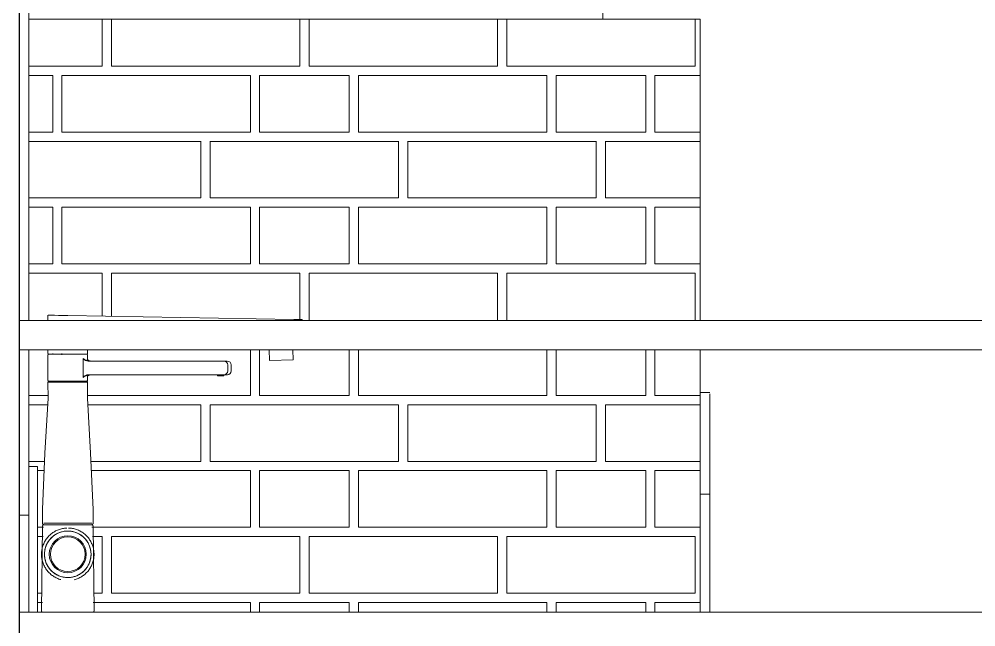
# Model space of a CAD drawing. Header units: millimetres. Extents: x -23833 to 62003, y -3000 to 6760.
# Drawn here: x 42257 to 43240, y 1085 to 1710 of the extents above; entities that cross this region are included whole.
import ezdxf

# ---------------------------------------------------------------- set-up
doc = ezdxf.new("R2010")
doc.units = ezdxf.units.MM
for name, color, linetype, lineweight in [('A-DOOR', 31, 'Continuous', 9), ('A-GENM', 13, 'Continuous', 9), ('A-GLAZ', 151, 'Continuous', 9), ('Corrimão', 250, 'Continuous', 25), ('Corrimãos superiores', 7, 'Continuous', 9), ('P-SANR-FIXT', 6, 'Continuous', 9), ('Q-CASE', 31, 'Continuous', 9), ('S-COLS', 52, 'Continuous', 25)]:
    doc.layers.add(name, color=color, linetype=linetype, lineweight=lineweight)

# ---------------------------------------------------------------- blocks, each defined once
blk = doc.blocks.new('Guarda-corpo - Guarda-corpo-3444766-FACHADA FRONTAL')
at = {"layer": 'Corrimão', "color": 7, "lineweight": 9}
blk.add_line((7244.62, 1100), (11044.62, 1100), dxfattribs=at)
blk = doc.blocks.new('Tipo de corrimão superior - Corrimão superior_Interno_-3444834-FACHADA FRONTAL')
at = {"layer": 'Corrimãos superiores'}
for p, q in [((11044.62, 1400), (7244.62, 1400)), ((11044.62, 1370), (7244.62, 1370))]:
    blk.add_line(p, q, dxfattribs=at)
blk = doc.blocks.new('Porta correr 4 folhas - 420 x 210-3586394-FACHADA FRONTAL')
at = {"layer": 'A-DOOR'}
for p, q in [((7254.62, 1200), (7254.62, 1100)), ((7254.62, 1070), (7254.62, 800)), ((7254.62, 770), (7254.62, 500)), ((7254.62, 470), (7254.62, 200)), ((7254.62, 200), (7244.62, 200))]:
    blk.add_line(p, q, dxfattribs=at)
blk = doc.blocks.new('CRT_JAN_Correr_Vidro e Madeira_4 Folhas - 240x100 cm-3756723-FACHADA FRONTAL')
at = {"layer": 'A-GLAZ'}
for p, q in [((7254.62, 2400), (7244.62, 2400)), ((7254.62, 2400), (7254.62, 1400)), ((7254.62, 1370), (7254.62, 1200)), ((7254.62, 1200), (7244.62, 1200))]:
    blk.add_line(p, q, dxfattribs=at)
blk = doc.blocks.new('CRT_MGN_COZ_Fogão a lenha completo - CRT_MGN_COZ_Fogão a lenha completo-4049417-FACHADA FRONTAL')
at = {"layer": 'A-GENM'}
h = blk.add_hatch(dxfattribs=at)
h.set_pattern_fill('FP_50', color=256, style=0, pattern_type=2)
h.set_pattern_definition([(180, (7594.62, 1119.53), (3e-14, 270.94), [193.675, -9.525]), (180, (7594.62, 1177.73), (3e-14, 270.94), [193.675, -9.525]), (90, (7594.62, 1119.53), (203.2, -1e-14), [58.21, -212.73]), (90, (7400.94, 1119.53), (203.2, -1e-14), [58.21, -212.73]), (180, (7442.22, 1187.26), (3e-14, 270.94), [193.675, -9.525, 92.075, -9.525]), (180, (7442.22, 1245.47), (3e-14, 270.94), [193.675, -9.525, 92.075, -9.525]), (90, (7442.22, 1187.26), (304.8, -2e-14), [58.21, -212.73]), (90, (7248.55, 1187.26), (304.8, -2e-14), [58.21, -212.73]), (90, (7239.02, 1187.26), (304.8, -2e-14), [58.21, -212.73]), (90, (7146.94, 1187.26), (304.8, -2e-14), [58.21, -212.73]), (180, (7493.02, 1255), (3e-14, 270.94), [193.675, -9.525]), (180, (7493.02, 1313.2), (3e-14, 270.94), [193.675, -9.525]), (90, (7493.02, 1255), (203.2, -1e-14), [58.21, -212.73]), (90, (7299.35, 1255), (203.2, -1e-14), [58.21, -212.73]), (180, (7442.22, 1322.73), (3e-14, 270.94), [193.675, -9.525, 92.075, -9.525]), (180, (7442.22, 1380.94), (3e-14, 270.94), [193.675, -9.525, 92.075, -9.525]), (90, (7442.22, 1322.73), (304.8, -2e-14), [58.21, -212.73]), (90, (7248.55, 1322.73), (304.8, -2e-14), [58.21, -212.73]), (90, (7239.02, 1322.73), (304.8, -2e-14), [58.21, -212.73]), (90, (7146.94, 1322.73), (304.8, -2e-14), [58.21, -212.73])])
h.paths.add_polyline_path([(7888.04, 510), (7944.62, 510), (7944.62, 770), (7864.62, 770), (7864.62, 510)])
h.paths.add_polyline_path([(7888.04, 800), (7944.62, 800), (7944.62, 1070), (7863.62, 1069.66), (7861.67, 1069), (7847.62, 1069), (7844.62, 1070), (7845.62, 1067), (7845.32, 1044.67), (7845.82, 1045.74), (7846.78, 1044.81), (7847.21, 1044.67), (7864.62, 1041), (7864.62, 800)])
h.paths.add_polyline_path([(7863.62, 1064), (7863.62, 1067.05), (7864.62, 1068.97), (7864.62, 1064)])
h.paths.add_polyline_path([(7316.67, 1189.13), (7316.67, 1188.57), (7317.85, 1188.89)])
h.paths.add_polyline_path([(7268.99, 1100), (7272.29, 1100.18), (7268.92, 1101.52), (7267.74, 1131.66), (7268.54, 1167.05), (7269.91, 1188.61), (7271.02, 1188.99), (7272.57, 1188.57), (7272.57, 1189.13), (7279.71, 1190.23), (7269.17, 1190.76), (7269.86, 1192.25), (7269.1, 1223.34), (7270.9, 1257.41), (7274.32, 1317.19), (7274.76, 1336.81), (7315.01, 1336.81), (7315.1, 1306.71), (7315.86, 1292.68), (7319.53, 1239.17), (7320.15, 1212.93), (7319.34, 1191.53), (7318.71, 1190.94), (7316.11, 1191.54), (7316.65, 1190.98), (7309.05, 1189.87), (7312.64, 1189.43), (7319.38, 1188.57), (7321.2, 1151.98), (7321.55, 1123.29), (7320.32, 1101.52), (7319.66, 1100.89), (7317.86, 1101.52), (7317.86, 1100.67), (7318.87, 1100), (7944.62, 1100), (7944.62, 1370), (7525.95, 1370), (7526.3, 1359.77), (7501.88, 1359.35), (7501.14, 1370), (7315.01, 1370), (7314.68, 1366.38), (7309.04, 1366.38), (7309.04, 1365.77), (7303.1, 1366.07), (7300.99, 1366.11), (7298.22, 1365.69), (7274.23, 1366.38), (7274.23, 1370), (7254.62, 1370), (7254.62, 1250), (7263.67, 1250), (7263.67, 1100), (7268.92, 1100)])
h.paths.add_polyline_path([(7294.62, 1100.31), (7294.57, 1100.45), (7294.59, 1100.31)])
h.paths.add_polyline_path([(7294.62, 1336.81), (7294.89, 1337.35), (7294.89, 1336.85)])
h.paths.add_polyline_path([(7314.68, 1358.93), (7311.93, 1359.87), (7314.68, 1358.44), (7314.98, 1358.75)])
h.paths.add_polyline_path([(7314.68, 1343.63), (7314.68, 1344.13), (7312.58, 1343.43), (7312.99, 1343.2), (7314.21, 1343.56)])
h.paths.add_polyline_path([(7284.42, 1337.88), (7282.35, 1338.32), (7281.21, 1338.76), (7280.17, 1338.08), (7278.13, 1338.08), (7277.94, 1338.77), (7274.56, 1338.77), (7274.75, 1364.4), (7277.94, 1364.4), (7278.71, 1365.1), (7314.68, 1364.4), (7314.98, 1358.89), (7319.22, 1358.31), (7460.59, 1357.78), (7462.03, 1356.32), (7462.56, 1354.32), (7462.04, 1346.23), (7460.61, 1344.78), (7459.09, 1344.39), (7455.06, 1344.13), (7455.06, 1343.22), (7448.4, 1343.22), (7448.4, 1344.25), (7314.98, 1343.68), (7314.98, 1343.48), (7314.39, 1338.06), (7311.3, 1338.77), (7308.03, 1338.27), (7302.5, 1338.16), (7290.2, 1338.38), (7287.41, 1337.96), (7284.51, 1337.88)])
h.paths.add_polyline_path([(7457.94, 1345.41), (7458.95, 1347.19), (7458.28, 1346.23)])
h.paths.add_polyline_path([(7459.09, 1354.32), (7458.56, 1356.32), (7458.66, 1355.35), (7458.95, 1354.65)])
h.paths.add_polyline_path([(7285.76, 1365.65), (7287.41, 1366.38), (7285.16, 1365.95)])
h.paths.add_polyline_path([(7274.23, 1400), (7274.35, 1400), (7274.75, 1405.5), (7535.56, 1400.94), (7535.56, 1400), (7944.62, 1400), (7944.62, 1710), (7254.62, 1710), (7254.62, 1400), (7257.18, 1400)])
at = {"layer": 'A-GENM', "color": 55}
for p, q in [((7844.62, 1790), (7844.62, 1710)), ((7254.62, 1710), (7944.62, 1710)), ((7944.62, 1710), (7944.62, 1400)), ((7944.62, 1370), (7944.62, 1100)), ((7954.62, 1326.1), (7944.62, 1326.1)), ((7954.62, 1324.73), (7954.62, 1221.59)), ((7944.62, 1221.59), (7954.62, 1221.59)), ((7954.62, 1221.59), (7954.62, 1100))]:
    blk.add_line(p, q, dxfattribs=at)
blk = doc.blocks.new('Blks_Coz Docol_Misturador Monocomando com Filtro - Cromado-3969051-FACHADA FRONTAL')
at = {"layer": 'P-SANR-FIXT', "color": 55}
for p, q in [((7274.23, 1405.51), (7274.23, 1400)), ((7527.11, 1401.09), (7294.62, 1405.15)), ((7535.56, 1400), (7535.56, 1400.94)), ((7274.23, 1370), (7274.23, 1366.38)), ((7315.01, 1366.38), (7315.01, 1370)), ((7501.51, 1370), (7501.9, 1358.92)), ((7526.3, 1359.77), (7525.95, 1370)), ((7274.26, 1364.4), (7274.26, 1338.77)), ((7310.35, 1361.01), (7310.35, 1341.56)), ((7314.98, 1359.08), (7314.98, 1364.4)), ((7455.16, 1358.31), (7315.75, 1358.31)), ((7458.63, 1358.31), (7455.16, 1358.31)), ((7526.3, 1359.77), (7501.9, 1358.92)), ((7459.09, 1348.21), (7459.09, 1354.32)), ((7462.56, 1354.32), (7462.56, 1348.21)), ((7314.98, 1338.77), (7314.98, 1343.48)), ((7315.75, 1344.25), (7455.19, 1344.25)), ((7448.4, 1344.25), (7448.4, 1343.22)), ((7448.4, 1343.22), (7453.33, 1343.22)), ((7453.33, 1343.22), (7453.33, 1344.25)), ((7453.33, 1343.22), (7455.06, 1343.22)), ((7455.06, 1344.25), (7455.06, 1343.22)), ((7455.19, 1344.25), (7458.66, 1344.25)), ((7274.37, 1320.37), (7274.23, 1336.81)), ((7274.23, 1336.81), (7294.62, 1336.81)), ((7294.62, 1336.81), (7315.01, 1336.81)), ((7314.87, 1320.37), (7315.01, 1336.81)), ((7279.33, 1191.54), (7269.89, 1191.54)), ((7294.62, 1191.54), (7279.66, 1191.54)), ((7319.35, 1191.54), (7294.62, 1191.54)), ((7267.6, 1101.52), (7268.59, 1188.57)), ((7320.65, 1188.57), (7321.64, 1101.52))]:
    blk.add_line(p, q, dxfattribs=at)
at = {"layer": 'P-SANR-FIXT', "color": 55, "flags": 128}
for points in [[(7294.62, 1405.15), (7289.74, 1405.24), (7285.15, 1405.32), (7281.1, 1405.39), (7277.84, 1405.44), (7275.56, 1405.48), (7274.38, 1405.5)], [(7535.56, 1400.94), (7535.35, 1400.95), (7534.73, 1400.96), (7533.72, 1400.98), (7532.38, 1401), (7530.78, 1401.03), (7528.99, 1401.06), (7527.11, 1401.09)], [(7275.22, 1365.4), (7275.18, 1365.4), (7275.14, 1365.4), (7275.1, 1365.41), (7275.06, 1365.41), (7275.02, 1365.42), (7274.98, 1365.43), (7274.95, 1365.44), (7274.91, 1365.45), (7274.87, 1365.46), (7274.83, 1365.48), (7274.8, 1365.49), (7274.76, 1365.51), (7274.73, 1365.53), (7274.69, 1365.55), (7274.66, 1365.57), (7274.63, 1365.59), (7274.6, 1365.62), (7274.57, 1365.64), (7274.54, 1365.67), (7274.51, 1365.7), (7274.48, 1365.73), (7274.46, 1365.76), (7274.43, 1365.79), (7274.41, 1365.82), (7274.39, 1365.85), (7274.37, 1365.89), (7274.35, 1365.92), (7274.33, 1365.95), (7274.32, 1365.99), (7274.3, 1366.03), (7274.29, 1366.06), (7274.28, 1366.1), (7274.26, 1366.14), (7274.26, 1366.18), (7274.25, 1366.22), (7274.24, 1366.25), (7274.24, 1366.29), (7274.24, 1366.33), (7274.23, 1366.37), (7274.23, 1366.38)], [(7274.26, 1364.4), (7274.26, 1364.44), (7274.26, 1364.48), (7274.26, 1364.52), (7274.27, 1364.56), (7274.27, 1364.6), (7274.28, 1364.64), (7274.29, 1364.68), (7274.31, 1364.72), (7274.32, 1364.75), (7274.33, 1364.79), (7274.35, 1364.83), (7274.37, 1364.86), (7274.39, 1364.9), (7274.41, 1364.93), (7274.43, 1364.97), (7274.45, 1365), (7274.48, 1365.03), (7274.5, 1365.06), (7274.53, 1365.09), (7274.56, 1365.12), (7274.59, 1365.15), (7274.62, 1365.17), (7274.65, 1365.2), (7274.68, 1365.22), (7274.71, 1365.24), (7274.75, 1365.26), (7274.78, 1365.28), (7274.82, 1365.3), (7274.85, 1365.32), (7274.89, 1365.33), (7274.93, 1365.35), (7274.97, 1365.36), (7275, 1365.37), (7275.04, 1365.38), (7275.08, 1365.39), (7275.12, 1365.39), (7275.16, 1365.4), (7275.2, 1365.4), (7275.24, 1365.4), (7275.25, 1365.4)], [(7275.22, 1365.4), (7275.23, 1365.4), (7275.28, 1365.4), (7275.36, 1365.4), (7275.46, 1365.4), (7275.6, 1365.4), (7275.77, 1365.4), (7275.97, 1365.4), (7276.2, 1365.4), (7276.46, 1365.4), (7276.75, 1365.4), (7277.06, 1365.4), (7277.41, 1365.4), (7277.78, 1365.4), (7278.18, 1365.4), (7278.61, 1365.4), (7279.06, 1365.4), (7279.53, 1365.4), (7280.03, 1365.4), (7280.56, 1365.4), (7281.1, 1365.4), (7281.67, 1365.4), (7282.26, 1365.4), (7282.87, 1365.4), (7283.49, 1365.4), (7284.14, 1365.4), (7284.8, 1365.4), (7285.47, 1365.4), (7286.17, 1365.4), (7286.87, 1365.4), (7287.59, 1365.4), (7288.32, 1365.4), (7289.06, 1365.4), (7289.8, 1365.4), (7290.56, 1365.4), (7291.32, 1365.4), (7292.09, 1365.4), (7292.86, 1365.4), (7293.63, 1365.4), (7294.41, 1365.4), (7295.19, 1365.4), (7295.96, 1365.4), (7296.73, 1365.4), (7297.5, 1365.4), (7298.27, 1365.4), (7299.03, 1365.4), (7299.78, 1365.4), (7300.52, 1365.4), (7301.26, 1365.4), (7301.98, 1365.4), (7302.69, 1365.4), (7303.39, 1365.4), (7304.08, 1365.4), (7304.75, 1365.4), (7305.4, 1365.4), (7306.04, 1365.4), (7306.66, 1365.4), (7307.26, 1365.4), (7307.83, 1365.4), (7308.39, 1365.4), (7308.93, 1365.4), (7309.44, 1365.4), (7309.93, 1365.4), (7310.39, 1365.4), (7310.83, 1365.4), (7311.25, 1365.4), (7311.63, 1365.4), (7311.99, 1365.4), (7312.32, 1365.4), (7312.63, 1365.4), (7312.9, 1365.4), (7313.15, 1365.4), (7313.36, 1365.4), (7313.55, 1365.4), (7313.7, 1365.4), (7313.83, 1365.4), (7313.92, 1365.4), (7313.99, 1365.4), (7314.02, 1365.4), (7314.02, 1365.4)], [(7314.02, 1365.4), (7314.01, 1365.4), (7313.96, 1365.4), (7313.88, 1365.4), (7313.78, 1365.4), (7313.64, 1365.4), (7313.47, 1365.4), (7313.27, 1365.4), (7313.04, 1365.4), (7312.78, 1365.4), (7312.49, 1365.4), (7312.18, 1365.4), (7311.83, 1365.4), (7311.46, 1365.4), (7311.06, 1365.4), (7310.63, 1365.4), (7310.18, 1365.4), (7309.71, 1365.4), (7309.21, 1365.4), (7308.68, 1365.4), (7308.14, 1365.4), (7307.57, 1365.4), (7306.98, 1365.4), (7306.38, 1365.4), (7305.75, 1365.4), (7305.1, 1365.4), (7304.44, 1365.4), (7303.77, 1365.4), (7303.07, 1365.4), (7302.37, 1365.4), (7301.65, 1365.4), (7300.92, 1365.4), (7300.18, 1365.4), (7299.44, 1365.4), (7298.68, 1365.4), (7297.92, 1365.4), (7297.15, 1365.4), (7296.38, 1365.4), (7295.61, 1365.4), (7294.83, 1365.4), (7294.05, 1365.4), (7293.28, 1365.4), (7292.51, 1365.4), (7291.74, 1365.4), (7290.97, 1365.4), (7290.21, 1365.4), (7289.46, 1365.4), (7288.72, 1365.4), (7287.98, 1365.4), (7287.26, 1365.4), (7286.55, 1365.4), (7285.85, 1365.4), (7285.16, 1365.4), (7284.49, 1365.4), (7283.84, 1365.4), (7283.2, 1365.4), (7282.58, 1365.4), (7281.98, 1365.4), (7281.41, 1365.4), (7280.85, 1365.4), (7280.31, 1365.4), (7279.8, 1365.4), (7279.31, 1365.4), (7278.85, 1365.4), (7278.41, 1365.4), (7277.99, 1365.4), (7277.61, 1365.4), (7277.25, 1365.4), (7276.92, 1365.4), (7276.61, 1365.4), (7276.34, 1365.4), (7276.09, 1365.4), (7275.88, 1365.4), (7275.69, 1365.4), (7275.54, 1365.4), (7275.41, 1365.4), (7275.32, 1365.4), (7275.25, 1365.4), (7275.22, 1365.4), (7275.22, 1365.4)], [(7313.69, 1365.4), (7313.54, 1365.4), (7313.36, 1365.4), (7313.15, 1365.4), (7312.91, 1365.4), (7312.65, 1365.4), (7312.35, 1365.4), (7312.02, 1365.4), (7311.67, 1365.4), (7311.29, 1365.4), (7310.88, 1365.4), (7310.44, 1365.4), (7309.99, 1365.4), (7309.5, 1365.4), (7308.99, 1365.4), (7308.46, 1365.4), (7307.91, 1365.4), (7307.34, 1365.4), (7306.74, 1365.4), (7306.13, 1365.4), (7305.5, 1365.4), (7304.85, 1365.4), (7304.18, 1365.4), (7303.5, 1365.4), (7302.8, 1365.4), (7302.1, 1365.4), (7301.38, 1365.4), (7300.64, 1365.4), (7299.9, 1365.4), (7299.15, 1365.4), (7298.4, 1365.4), (7297.63, 1365.4), (7296.87, 1365.4), (7296.1, 1365.4), (7295.32, 1365.4), (7294.55, 1365.4), (7293.77, 1365.4), (7293, 1365.4), (7292.23, 1365.4), (7291.46, 1365.4), (7290.7, 1365.4), (7289.95, 1365.4), (7289.2, 1365.4), (7288.46, 1365.4), (7287.73, 1365.4), (7287.01, 1365.4), (7286.3, 1365.4), (7285.61, 1365.4), (7284.93, 1365.4), (7284.27, 1365.4), (7283.62, 1365.4), (7283, 1365.4), (7282.39, 1365.4), (7281.79, 1365.4), (7281.22, 1365.4), (7280.68, 1365.4), (7280.15, 1365.4), (7279.65, 1365.4), (7279.17, 1365.4), (7278.71, 1365.4), (7278.28, 1365.4), (7277.88, 1365.4), (7277.5, 1365.4), (7277.16, 1365.4), (7276.83, 1365.4), (7276.54, 1365.4), (7276.28, 1365.4), (7276.04, 1365.4), (7275.84, 1365.4), (7275.67, 1365.4), (7275.52, 1365.4), (7275.41, 1365.4), (7275.33, 1365.4), (7275.27, 1365.4), (7275.25, 1365.4)], [(7275.25, 1365.4), (7275.27, 1365.4), (7275.31, 1365.4), (7275.39, 1365.4), (7275.5, 1365.4), (7275.55, 1365.4)], [(7275.55, 1365.4), (7275.7, 1365.4), (7275.88, 1365.4), (7276.09, 1365.4), (7276.33, 1365.4), (7276.59, 1365.4), (7276.89, 1365.4), (7277.22, 1365.4), (7277.57, 1365.4), (7277.95, 1365.4), (7278.36, 1365.4), (7278.8, 1365.4), (7279.25, 1365.4), (7279.74, 1365.4), (7280.25, 1365.4), (7280.78, 1365.4), (7281.33, 1365.4), (7281.9, 1365.4), (7282.5, 1365.4), (7283.11, 1365.4), (7283.74, 1365.4), (7284.39, 1365.4), (7285.06, 1365.4), (7285.74, 1365.4), (7286.44, 1365.4), (7287.14, 1365.4), (7287.86, 1365.4), (7288.6, 1365.4), (7289.34, 1365.4), (7290.09, 1365.4), (7290.84, 1365.4), (7291.61, 1365.4), (7292.37, 1365.4), (7293.14, 1365.4), (7293.92, 1365.4), (7294.69, 1365.4), (7295.47, 1365.4), (7296.24, 1365.4), (7297.01, 1365.4), (7297.78, 1365.4), (7298.54, 1365.4), (7299.29, 1365.4), (7300.04, 1365.4), (7300.78, 1365.4), (7301.51, 1365.4), (7302.23, 1365.4), (7302.94, 1365.4), (7303.63, 1365.4), (7304.31, 1365.4), (7304.97, 1365.4), (7305.62, 1365.4), (7306.24, 1365.4), (7306.85, 1365.4), (7307.45, 1365.4), (7308.02, 1365.4), (7308.56, 1365.4), (7309.09, 1365.4), (7309.59, 1365.4), (7310.07, 1365.4), (7310.53, 1365.4), (7310.96, 1365.4), (7311.36, 1365.4), (7311.74, 1365.4), (7312.08, 1365.4), (7312.41, 1365.4), (7312.7, 1365.4), (7312.96, 1365.4), (7313.2, 1365.4), (7313.4, 1365.4), (7313.57, 1365.4), (7313.72, 1365.4), (7313.83, 1365.4), (7313.91, 1365.4), (7313.97, 1365.4), (7313.99, 1365.4)], [(7313.99, 1365.4), (7313.97, 1365.4), (7313.93, 1365.4), (7313.85, 1365.4), (7313.74, 1365.4), (7313.69, 1365.4)], [(7313.99, 1365.4), (7314.03, 1365.4), (7314.07, 1365.4), (7314.11, 1365.39), (7314.15, 1365.39), (7314.19, 1365.38), (7314.23, 1365.37), (7314.26, 1365.36), (7314.3, 1365.35), (7314.34, 1365.34), (7314.38, 1365.32), (7314.41, 1365.31), (7314.45, 1365.29), (7314.48, 1365.27), (7314.52, 1365.25), (7314.55, 1365.23), (7314.58, 1365.2), (7314.62, 1365.18), (7314.65, 1365.15), (7314.67, 1365.13), (7314.7, 1365.1), (7314.73, 1365.07), (7314.76, 1365.04), (7314.78, 1365.01), (7314.8, 1364.97), (7314.83, 1364.94), (7314.85, 1364.91), (7314.87, 1364.87), (7314.89, 1364.84), (7314.9, 1364.8), (7314.92, 1364.76), (7314.93, 1364.73), (7314.94, 1364.69), (7314.95, 1364.65), (7314.96, 1364.61), (7314.97, 1364.57), (7314.98, 1364.53), (7314.98, 1364.49), (7314.98, 1364.45), (7314.98, 1364.41), (7314.98, 1364.4)], [(7315.01, 1366.38), (7315.01, 1366.34), (7315, 1366.3), (7315, 1366.27), (7314.99, 1366.23), (7314.99, 1366.19), (7314.98, 1366.15), (7314.97, 1366.11), (7314.96, 1366.07), (7314.94, 1366.04), (7314.93, 1366), (7314.91, 1365.96), (7314.9, 1365.93), (7314.88, 1365.89), (7314.86, 1365.86), (7314.83, 1365.83), (7314.81, 1365.8), (7314.79, 1365.76), (7314.76, 1365.73), (7314.74, 1365.71), (7314.71, 1365.68), (7314.68, 1365.65), (7314.65, 1365.63), (7314.62, 1365.6), (7314.59, 1365.58), (7314.55, 1365.56), (7314.52, 1365.54), (7314.49, 1365.52), (7314.45, 1365.5), (7314.42, 1365.48), (7314.38, 1365.47), (7314.34, 1365.45), (7314.31, 1365.44), (7314.27, 1365.43), (7314.23, 1365.42), (7314.19, 1365.41), (7314.15, 1365.41), (7314.11, 1365.4), (7314.07, 1365.4), (7314.03, 1365.4), (7314.02, 1365.4)], [(7275.26, 1337.77), (7275.22, 1337.77), (7275.18, 1337.77), (7275.14, 1337.77), (7275.1, 1337.78), (7275.06, 1337.79), (7275.02, 1337.79), (7274.98, 1337.81), (7274.94, 1337.82), (7274.9, 1337.83), (7274.87, 1337.85), (7274.83, 1337.86), (7274.79, 1337.88), (7274.76, 1337.9), (7274.72, 1337.92), (7274.69, 1337.94), (7274.66, 1337.96), (7274.63, 1337.99), (7274.6, 1338.01), (7274.57, 1338.04), (7274.54, 1338.07), (7274.51, 1338.1), (7274.48, 1338.13), (7274.46, 1338.16), (7274.44, 1338.19), (7274.41, 1338.23), (7274.39, 1338.26), (7274.37, 1338.29), (7274.35, 1338.33), (7274.34, 1338.37), (7274.32, 1338.4), (7274.31, 1338.44), (7274.3, 1338.48), (7274.29, 1338.52), (7274.28, 1338.56), (7274.27, 1338.6), (7274.26, 1338.64), (7274.26, 1338.68), (7274.26, 1338.72), (7274.26, 1338.76), (7274.26, 1338.77)], [(7275.55, 1337.77), (7275.43, 1337.77), (7275.34, 1337.77), (7275.28, 1337.77), (7275.26, 1337.77), (7275.26, 1337.77)], [(7275.26, 1337.77), (7275.27, 1337.77), (7275.32, 1337.77), (7275.39, 1337.77), (7275.5, 1337.77), (7275.64, 1337.77), (7275.81, 1337.77), (7276.01, 1337.77), (7276.24, 1337.77), (7276.5, 1337.77), (7276.78, 1337.77), (7277.1, 1337.77), (7277.44, 1337.77), (7277.81, 1337.77), (7278.21, 1337.77), (7278.64, 1337.77), (7279.09, 1337.77), (7279.56, 1337.77), (7280.06, 1337.77), (7280.58, 1337.77), (7281.13, 1337.77), (7281.69, 1337.77), (7282.28, 1337.77), (7282.89, 1337.77), (7283.51, 1337.77), (7284.16, 1337.77), (7284.82, 1337.77), (7285.49, 1337.77), (7286.18, 1337.77), (7286.89, 1337.77), (7287.6, 1337.77), (7288.33, 1337.77), (7289.07, 1337.77), (7289.81, 1337.77), (7290.57, 1337.77), (7291.33, 1337.77), (7292.09, 1337.77), (7292.86, 1337.77), (7293.64, 1337.77), (7294.41, 1337.77), (7295.19, 1337.77), (7295.96, 1337.77), (7296.73, 1337.77), (7297.5, 1337.77), (7298.26, 1337.77), (7299.02, 1337.77), (7299.77, 1337.77), (7300.51, 1337.77), (7301.25, 1337.77), (7301.97, 1337.77), (7302.68, 1337.77), (7303.38, 1337.77), (7304.06, 1337.77), (7304.73, 1337.77), (7305.38, 1337.77), (7306.02, 1337.77), (7306.63, 1337.77), (7307.23, 1337.77), (7307.81, 1337.77), (7308.37, 1337.77), (7308.9, 1337.77), (7309.41, 1337.77), (7309.9, 1337.77), (7310.36, 1337.77), (7310.8, 1337.77), (7311.21, 1337.77), (7311.6, 1337.77), (7311.96, 1337.77), (7312.29, 1337.77), (7312.59, 1337.77), (7312.87, 1337.77), (7313.11, 1337.77), (7313.33, 1337.77), (7313.51, 1337.77), (7313.67, 1337.77), (7313.69, 1337.77)], [(7313.99, 1337.77), (7313.97, 1337.77), (7313.92, 1337.77), (7313.85, 1337.77), (7313.74, 1337.77), (7313.6, 1337.77), (7313.43, 1337.77), (7313.23, 1337.77), (7313, 1337.77), (7312.74, 1337.77), (7312.46, 1337.77), (7312.14, 1337.77), (7311.8, 1337.77), (7311.43, 1337.77), (7311.03, 1337.77), (7310.6, 1337.77), (7310.15, 1337.77), (7309.68, 1337.77), (7309.18, 1337.77), (7308.66, 1337.77), (7308.11, 1337.77), (7307.55, 1337.77), (7306.96, 1337.77), (7306.35, 1337.77), (7305.73, 1337.77), (7305.08, 1337.77), (7304.42, 1337.77), (7303.75, 1337.77), (7303.06, 1337.77), (7302.35, 1337.77), (7301.64, 1337.77), (7300.91, 1337.77), (7300.17, 1337.77), (7299.43, 1337.77), (7298.67, 1337.77), (7297.91, 1337.77), (7297.15, 1337.77), (7296.38, 1337.77), (7295.6, 1337.77), (7294.83, 1337.77), (7294.05, 1337.77), (7293.28, 1337.77), (7292.51, 1337.77), (7291.74, 1337.77), (7290.98, 1337.77), (7290.22, 1337.77), (7289.47, 1337.77), (7288.73, 1337.77), (7287.99, 1337.77), (7287.27, 1337.77), (7286.56, 1337.77), (7285.86, 1337.77), (7285.18, 1337.77), (7284.51, 1337.77), (7283.86, 1337.77), (7283.22, 1337.77), (7282.61, 1337.77), (7282.01, 1337.77), (7281.43, 1337.77), (7280.87, 1337.77), (7280.34, 1337.77), (7279.83, 1337.77), (7279.34, 1337.77), (7278.88, 1337.77), (7278.44, 1337.77), (7278.03, 1337.77), (7277.64, 1337.77), (7277.28, 1337.77), (7276.95, 1337.77), (7276.65, 1337.77), (7276.37, 1337.77), (7276.13, 1337.77), (7275.91, 1337.77), (7275.73, 1337.77), (7275.57, 1337.77), (7275.55, 1337.77)], [(7313.69, 1337.77), (7313.81, 1337.77), (7313.9, 1337.77), (7313.96, 1337.77), (7313.98, 1337.77), (7313.99, 1337.77)], [(7314.98, 1338.77), (7314.98, 1338.73), (7314.98, 1338.69), (7314.98, 1338.65), (7314.97, 1338.61), (7314.97, 1338.57), (7314.96, 1338.53), (7314.95, 1338.49), (7314.93, 1338.45), (7314.92, 1338.41), (7314.91, 1338.38), (7314.89, 1338.34), (7314.87, 1338.3), (7314.85, 1338.27), (7314.83, 1338.24), (7314.81, 1338.2), (7314.79, 1338.17), (7314.76, 1338.14), (7314.74, 1338.11), (7314.71, 1338.08), (7314.68, 1338.05), (7314.65, 1338.02), (7314.62, 1338), (7314.59, 1337.97), (7314.56, 1337.95), (7314.53, 1337.92), (7314.49, 1337.9), (7314.46, 1337.88), (7314.42, 1337.87), (7314.38, 1337.85), (7314.35, 1337.83), (7314.31, 1337.82), (7314.27, 1337.81), (7314.23, 1337.8), (7314.19, 1337.79), (7314.15, 1337.78), (7314.12, 1337.77), (7314.08, 1337.77), (7314.04, 1337.77), (7314, 1337.77), (7313.99, 1337.77)], [(7274.23, 1336.81), (7274.24, 1336.85), (7274.24, 1336.88), (7274.24, 1336.91), (7274.25, 1336.94), (7274.26, 1336.97), (7274.26, 1337), (7274.27, 1337.03), (7274.28, 1337.06), (7274.3, 1337.09), (7274.31, 1337.12), (7274.32, 1337.15), (7274.34, 1337.18), (7274.35, 1337.21), (7274.37, 1337.23), (7274.39, 1337.26), (7274.41, 1337.29), (7274.43, 1337.31), (7274.45, 1337.33), (7274.48, 1337.36), (7274.5, 1337.38), (7274.52, 1337.4), (7274.55, 1337.42), (7274.57, 1337.44), (7274.6, 1337.46), (7274.63, 1337.47), (7274.66, 1337.49), (7274.68, 1337.5), (7274.71, 1337.52), (7274.74, 1337.53), (7274.77, 1337.54), (7274.8, 1337.55), (7274.83, 1337.56), (7274.86, 1337.57), (7274.9, 1337.57), (7274.93, 1337.58), (7274.96, 1337.58), (7274.99, 1337.58), (7275.02, 1337.58), (7275.03, 1337.58)], [(7294.62, 1337.58), (7293.84, 1337.58), (7293.05, 1337.58), (7292.28, 1337.58), (7291.5, 1337.58), (7290.73, 1337.58), (7289.96, 1337.58), (7289.21, 1337.58), (7288.46, 1337.58), (7287.72, 1337.58), (7286.99, 1337.58), (7286.28, 1337.58), (7285.58, 1337.58), (7284.89, 1337.58), (7284.22, 1337.58), (7283.56, 1337.58), (7282.92, 1337.58), (7282.3, 1337.58), (7281.7, 1337.58), (7281.13, 1337.58), (7280.57, 1337.58), (7280.03, 1337.58), (7279.52, 1337.58), (7279.04, 1337.58), (7278.57, 1337.58), (7278.14, 1337.58), (7277.73, 1337.58), (7277.35, 1337.58), (7276.99, 1337.58), (7276.66, 1337.58), (7276.36, 1337.58), (7276.1, 1337.58), (7275.86, 1337.58), (7275.65, 1337.58), (7275.47, 1337.58), (7275.32, 1337.58), (7275.2, 1337.58), (7275.11, 1337.58), (7275.06, 1337.58), (7275.03, 1337.58)], [(7275.03, 1337.58), (7275.05, 1337.58), (7275.1, 1337.58), (7275.17, 1337.58), (7275.28, 1337.58), (7275.42, 1337.58), (7275.59, 1337.58), (7275.8, 1337.58), (7276.03, 1337.58), (7276.29, 1337.58), (7276.58, 1337.58), (7276.9, 1337.58), (7277.25, 1337.58), (7277.62, 1337.58), (7278.03, 1337.58), (7278.45, 1337.58), (7278.91, 1337.58), (7279.39, 1337.58), (7279.89, 1337.58), (7280.42, 1337.58), (7280.97, 1337.58), (7281.55, 1337.58), (7282.14, 1337.58), (7282.75, 1337.58), (7283.39, 1337.58), (7284.04, 1337.58), (7284.7, 1337.58), (7285.39, 1337.58), (7286.09, 1337.58), (7286.8, 1337.58), (7287.52, 1337.58), (7288.26, 1337.58), (7289, 1337.58), (7289.76, 1337.58), (7290.52, 1337.58), (7291.29, 1337.58), (7292.07, 1337.58), (7292.84, 1337.58), (7293.63, 1337.58), (7294.41, 1337.58), (7294.62, 1337.58)], [(7294.62, 1337.58), (7295.4, 1337.58), (7296.19, 1337.58), (7296.96, 1337.58), (7297.74, 1337.58), (7298.51, 1337.58), (7299.28, 1337.58), (7300.03, 1337.58), (7300.78, 1337.58), (7301.52, 1337.58), (7302.25, 1337.58), (7302.96, 1337.58), (7303.66, 1337.58), (7304.35, 1337.58), (7305.02, 1337.58), (7305.68, 1337.58), (7306.32, 1337.58), (7306.94, 1337.58), (7307.54, 1337.58), (7308.11, 1337.58), (7308.67, 1337.58), (7309.21, 1337.58), (7309.72, 1337.58), (7310.2, 1337.58), (7310.67, 1337.58), (7311.1, 1337.58), (7311.51, 1337.58), (7311.89, 1337.58), (7312.25, 1337.58), (7312.58, 1337.58), (7312.88, 1337.58), (7313.14, 1337.58), (7313.38, 1337.58), (7313.59, 1337.58), (7313.77, 1337.58), (7313.92, 1337.58), (7314.04, 1337.58), (7314.13, 1337.58), (7314.18, 1337.58), (7314.21, 1337.58)], [(7314.21, 1337.58), (7314.19, 1337.58), (7314.14, 1337.58), (7314.07, 1337.58), (7313.96, 1337.58), (7313.82, 1337.58), (7313.65, 1337.58), (7313.44, 1337.58), (7313.21, 1337.58), (7312.95, 1337.58), (7312.66, 1337.58), (7312.34, 1337.58), (7311.99, 1337.58), (7311.62, 1337.58), (7311.21, 1337.58), (7310.79, 1337.58), (7310.33, 1337.58), (7309.85, 1337.58), (7309.35, 1337.58), (7308.82, 1337.58), (7308.27, 1337.58), (7307.69, 1337.58), (7307.1, 1337.58), (7306.49, 1337.58), (7305.85, 1337.58), (7305.2, 1337.58), (7304.54, 1337.58), (7303.85, 1337.58), (7303.15, 1337.58), (7302.44, 1337.58), (7301.72, 1337.58), (7300.98, 1337.58), (7300.24, 1337.58), (7299.48, 1337.58), (7298.72, 1337.58), (7297.95, 1337.58), (7297.17, 1337.58), (7296.4, 1337.58), (7295.61, 1337.58), (7294.83, 1337.58), (7294.62, 1337.58)], [(7314.21, 1337.58), (7314.24, 1337.58), (7314.27, 1337.58), (7314.3, 1337.58), (7314.33, 1337.57), (7314.37, 1337.57), (7314.4, 1337.56), (7314.43, 1337.55), (7314.46, 1337.54), (7314.49, 1337.53), (7314.52, 1337.52), (7314.55, 1337.51), (7314.58, 1337.49), (7314.6, 1337.48), (7314.63, 1337.46), (7314.66, 1337.44), (7314.68, 1337.43), (7314.71, 1337.41), (7314.73, 1337.39), (7314.76, 1337.36), (7314.78, 1337.34), (7314.8, 1337.32), (7314.82, 1337.29), (7314.84, 1337.27), (7314.86, 1337.24), (7314.88, 1337.22), (7314.9, 1337.19), (7314.91, 1337.16), (7314.93, 1337.13), (7314.94, 1337.1), (7314.95, 1337.07), (7314.96, 1337.04), (7314.97, 1337.01), (7314.98, 1336.98), (7314.99, 1336.95), (7315, 1336.92), (7315, 1336.89), (7315, 1336.86), (7315.01, 1336.82), (7315.01, 1336.81)], [(7274.37, 1320.37), (7271.12, 1263.59), (7268.68, 1205.82), (7268.61, 1191.54)], [(7314.87, 1320.37), (7318.12, 1263.59), (7320.56, 1205.82), (7320.63, 1191.54)], [(7270.08, 1190.09), (7270.02, 1190.09), (7269.96, 1190.09), (7269.9, 1190.1), (7269.84, 1190.11), (7269.79, 1190.12), (7269.73, 1190.13), (7269.67, 1190.14), (7269.62, 1190.16), (7269.56, 1190.18), (7269.51, 1190.2), (7269.45, 1190.23), (7269.4, 1190.25), (7269.35, 1190.28), (7269.3, 1190.31), (7269.25, 1190.34), (7269.2, 1190.38), (7269.16, 1190.41), (7269.11, 1190.45), (7269.07, 1190.49), (7269.03, 1190.53), (7268.99, 1190.57), (7268.95, 1190.62), (7268.91, 1190.66), (7268.88, 1190.71), (7268.85, 1190.76), (7268.81, 1190.81), (7268.79, 1190.86), (7268.76, 1190.91), (7268.74, 1190.97), (7268.71, 1191.02), (7268.69, 1191.08), (7268.67, 1191.13), (7268.66, 1191.19), (7268.65, 1191.24), (7268.63, 1191.3), (7268.63, 1191.36), (7268.62, 1191.42), (7268.62, 1191.48), (7268.61, 1191.53), (7268.61, 1191.54)], [(7294.62, 1190.09), (7293.64, 1190.09), (7292.66, 1190.09), (7291.68, 1190.09), (7290.71, 1190.09), (7289.74, 1190.09), (7288.79, 1190.09), (7287.84, 1190.09), (7286.9, 1190.09), (7285.97, 1190.09), (7285.06, 1190.09), (7284.17, 1190.09), (7283.29, 1190.09), (7282.42, 1190.09), (7281.58, 1190.09), (7280.76, 1190.09), (7279.96, 1190.09), (7279.19, 1190.09), (7278.44, 1190.09), (7277.71, 1190.09), (7277.01, 1190.09), (7276.34, 1190.09), (7275.7, 1190.09), (7275.09, 1190.09), (7274.51, 1190.09), (7273.97, 1190.09), (7273.45, 1190.09), (7272.97, 1190.09), (7272.53, 1190.09), (7272.12, 1190.09), (7271.74, 1190.09), (7271.41, 1190.09), (7271.11, 1190.09), (7270.84, 1190.09), (7270.62, 1190.09), (7270.43, 1190.09), (7270.29, 1190.09), (7270.18, 1190.09), (7270.11, 1190.09), (7270.08, 1190.09), (7270.08, 1190.09)], [(7270.08, 1190.09), (7270.1, 1190.09), (7270.16, 1190.09), (7270.25, 1190.09), (7270.39, 1190.09), (7270.57, 1190.09), (7270.78, 1190.09), (7271.03, 1190.09), (7271.32, 1190.09), (7271.65, 1190.09), (7272.01, 1190.09), (7272.41, 1190.09), (7272.85, 1190.09), (7273.32, 1190.09), (7273.83, 1190.09), (7274.36, 1190.09), (7274.93, 1190.09), (7275.54, 1190.09), (7276.17, 1190.09), (7276.83, 1190.09), (7277.52, 1190.09), (7278.24, 1190.09), (7278.98, 1190.09), (7279.75, 1190.09), (7280.54, 1190.09), (7281.36, 1190.09), (7282.2, 1190.09), (7283.05, 1190.09), (7283.93, 1190.09), (7284.82, 1190.09), (7285.73, 1190.09), (7286.65, 1190.09), (7287.58, 1190.09), (7288.53, 1190.09), (7289.48, 1190.09), (7290.45, 1190.09), (7291.42, 1190.09), (7292.39, 1190.09), (7293.37, 1190.09), (7294.36, 1190.09), (7294.62, 1190.09)], [(7294.62, 1190.09), (7295.6, 1190.09), (7296.58, 1190.09), (7297.56, 1190.09), (7298.53, 1190.09), (7299.5, 1190.09), (7300.45, 1190.09), (7301.4, 1190.09), (7302.34, 1190.09), (7303.27, 1190.09), (7304.18, 1190.09), (7305.07, 1190.09), (7305.95, 1190.09), (7306.82, 1190.09), (7307.66, 1190.09), (7308.48, 1190.09), (7309.28, 1190.09), (7310.05, 1190.09), (7310.8, 1190.09), (7311.53, 1190.09), (7312.23, 1190.09), (7312.9, 1190.09), (7313.54, 1190.09), (7314.15, 1190.09), (7314.73, 1190.09), (7315.27, 1190.09), (7315.79, 1190.09), (7316.27, 1190.09), (7316.71, 1190.09), (7317.12, 1190.09), (7317.5, 1190.09), (7317.83, 1190.09), (7318.13, 1190.09), (7318.4, 1190.09), (7318.62, 1190.09), (7318.81, 1190.09), (7318.95, 1190.09), (7319.06, 1190.09), (7319.13, 1190.09), (7319.16, 1190.09), (7319.16, 1190.09)], [(7319.16, 1190.09), (7319.14, 1190.09), (7319.08, 1190.09), (7318.99, 1190.09), (7318.85, 1190.09), (7318.67, 1190.09), (7318.46, 1190.09), (7318.21, 1190.09), (7317.92, 1190.09), (7317.59, 1190.09), (7317.23, 1190.09), (7316.83, 1190.09), (7316.39, 1190.09), (7315.92, 1190.09), (7315.41, 1190.09), (7314.88, 1190.09), (7314.31, 1190.09), (7313.7, 1190.09), (7313.07, 1190.09), (7312.41, 1190.09), (7311.72, 1190.09), (7311, 1190.09), (7310.26, 1190.09), (7309.49, 1190.09), (7308.7, 1190.09), (7307.88, 1190.09), (7307.04, 1190.09), (7306.19, 1190.09), (7305.31, 1190.09), (7304.42, 1190.09), (7303.51, 1190.09), (7302.59, 1190.09), (7301.66, 1190.09), (7300.71, 1190.09), (7299.76, 1190.09), (7298.79, 1190.09), (7297.82, 1190.09), (7296.85, 1190.09), (7295.87, 1190.09), (7294.89, 1190.09), (7294.62, 1190.09)], [(7320.63, 1191.54), (7320.63, 1191.49), (7320.62, 1191.43), (7320.62, 1191.37), (7320.61, 1191.31), (7320.6, 1191.25), (7320.58, 1191.2), (7320.57, 1191.14), (7320.55, 1191.08), (7320.53, 1191.03), (7320.51, 1190.98), (7320.48, 1190.92), (7320.46, 1190.87), (7320.43, 1190.82), (7320.4, 1190.77), (7320.37, 1190.72), (7320.33, 1190.67), (7320.3, 1190.63), (7320.26, 1190.58), (7320.22, 1190.54), (7320.18, 1190.5), (7320.14, 1190.46), (7320.09, 1190.42), (7320.05, 1190.38), (7320, 1190.35), (7319.95, 1190.32), (7319.9, 1190.29), (7319.85, 1190.26), (7319.8, 1190.23), (7319.74, 1190.21), (7319.69, 1190.18), (7319.63, 1190.16), (7319.58, 1190.15), (7319.52, 1190.13), (7319.46, 1190.12), (7319.41, 1190.11), (7319.35, 1190.1), (7319.29, 1190.09), (7319.23, 1190.09), (7319.17, 1190.09), (7319.16, 1190.09)], [(7293.54, 1186.64), (7292.46, 1186.58), (7291.39, 1186.47), (7290.32, 1186.32), (7289.25, 1186.13), (7288.2, 1185.89), (7287.16, 1185.61), (7286.12, 1185.3), (7285.1, 1184.93), (7284.1, 1184.53), (7283.11, 1184.09), (7282.15, 1183.61), (7281.2, 1183.1), (7280.27, 1182.54), (7279.37, 1181.95), (7278.49, 1181.32), (7277.63, 1180.66), (7276.81, 1179.96), (7276.01, 1179.23), (7275.24, 1178.47), (7274.51, 1177.68), (7273.8, 1176.86), (7273.13, 1176.02), (7272.49, 1175.15), (7271.89, 1174.25), (7271.32, 1173.33), (7270.8, 1172.39), (7270.31, 1171.42), (7269.86, 1170.44), (7269.44, 1169.44), (7269.07, 1168.43), (7268.74, 1167.4), (7268.45, 1166.36), (7268.21, 1165.31), (7268, 1164.25), (7267.84, 1163.18), (7267.72, 1162.1), (7267.64, 1161.03), (7267.61, 1159.95), (7267.62, 1158.87), (7267.67, 1157.79), (7267.77, 1156.71), (7267.91, 1155.64), (7268.09, 1154.57), (7268.31, 1153.52), (7268.58, 1152.47), (7268.89, 1151.43), (7269.24, 1150.41), (7269.63, 1149.4), (7270.06, 1148.41), (7270.53, 1147.44), (7271.03, 1146.49), (7271.58, 1145.55), (7272.16, 1144.64), (7272.78, 1143.76), (7273.43, 1142.9), (7274.12, 1142.06), (7274.84, 1141.26), (7275.59, 1140.48), (7276.37, 1139.74), (7277.19, 1139.02), (7278.02, 1138.34), (7278.89, 1137.69), (7279.78, 1137.08), (7280.7, 1136.51), (7281.63, 1135.97), (7282.59, 1135.47), (7283.57, 1135.01), (7284.56, 1134.58), (7285.57, 1134.2), (7286.6, 1133.86), (7287.63, 1133.56)], [(7268.59, 1188.57), (7268.59, 1188.63), (7268.59, 1188.69), (7268.6, 1188.75), (7268.61, 1188.8), (7268.62, 1188.86), (7268.64, 1188.92), (7268.65, 1188.97), (7268.67, 1189.03), (7268.69, 1189.08), (7268.72, 1189.14), (7268.74, 1189.19), (7268.77, 1189.24), (7268.8, 1189.29), (7268.83, 1189.34), (7268.86, 1189.39), (7268.9, 1189.44), (7268.93, 1189.48), (7268.97, 1189.53), (7269.01, 1189.57), (7269.05, 1189.61), (7269.1, 1189.65), (7269.14, 1189.69), (7269.19, 1189.72), (7269.24, 1189.75), (7269.29, 1189.79), (7269.34, 1189.82), (7269.39, 1189.84), (7269.44, 1189.87), (7269.5, 1189.89), (7269.55, 1189.91), (7269.61, 1189.93), (7269.66, 1189.95), (7269.72, 1189.96), (7269.78, 1189.97), (7269.83, 1189.98), (7269.89, 1189.99), (7269.95, 1190), (7270.01, 1190), (7270.05, 1190)], [(7294.62, 1190), (7293.64, 1190), (7292.66, 1190), (7291.68, 1190), (7290.71, 1190), (7289.74, 1190), (7288.78, 1190), (7287.83, 1190), (7286.89, 1190), (7285.96, 1190), (7285.05, 1190), (7284.15, 1190), (7283.27, 1190), (7282.41, 1190), (7281.57, 1190), (7280.75, 1190), (7279.95, 1190), (7279.17, 1190), (7278.42, 1190), (7277.69, 1190), (7276.99, 1190), (7276.32, 1190), (7275.68, 1190), (7275.07, 1190), (7274.49, 1190), (7273.94, 1190), (7273.43, 1190), (7272.95, 1190), (7272.5, 1190), (7272.09, 1190), (7271.72, 1190), (7271.38, 1190), (7271.08, 1190), (7270.82, 1190), (7270.59, 1190), (7270.41, 1190), (7270.26, 1190), (7270.15, 1190), (7270.08, 1190), (7270.05, 1190), (7270.05, 1190)], [(7270.05, 1190), (7270.07, 1190), (7270.13, 1190), (7270.23, 1190), (7270.36, 1190), (7270.54, 1190), (7270.75, 1190), (7271.01, 1190), (7271.3, 1190), (7271.62, 1190), (7271.99, 1190), (7272.39, 1190), (7272.83, 1190), (7273.3, 1190), (7273.8, 1190), (7274.34, 1190), (7274.91, 1190), (7275.51, 1190), (7276.15, 1190), (7276.81, 1190), (7277.5, 1190), (7278.22, 1190), (7278.97, 1190), (7279.73, 1190), (7280.53, 1190), (7281.34, 1190), (7282.18, 1190), (7283.04, 1190), (7283.92, 1190), (7284.81, 1190), (7285.72, 1190), (7286.64, 1190), (7287.58, 1190), (7288.52, 1190), (7289.48, 1190), (7290.44, 1190), (7291.42, 1190), (7292.39, 1190), (7293.37, 1190), (7294.35, 1190), (7294.62, 1190)], [(7290.81, 1183.27), (7289.87, 1183.1), (7288.93, 1182.89), (7288.01, 1182.65), (7287.09, 1182.37), (7286.19, 1182.05), (7285.3, 1181.69), (7284.43, 1181.3), (7283.57, 1180.88), (7282.73, 1180.42), (7281.91, 1179.93), (7281.11, 1179.4), (7280.33, 1178.85), (7279.71, 1178.36)], [(7294.62, 1183.58), (7293.66, 1183.56), (7292.71, 1183.5), (7291.76, 1183.41), (7290.98, 1183.3)], [(7294.62, 1190), (7295.6, 1190), (7296.58, 1190), (7297.56, 1190), (7298.53, 1190), (7299.5, 1190), (7300.46, 1190), (7301.41, 1190), (7302.35, 1190), (7303.28, 1190), (7304.19, 1190), (7305.09, 1190), (7305.97, 1190), (7306.83, 1190), (7307.67, 1190), (7308.49, 1190), (7309.29, 1190), (7310.07, 1190), (7310.82, 1190), (7311.55, 1190), (7312.25, 1190), (7312.92, 1190), (7313.56, 1190), (7314.17, 1190), (7314.75, 1190), (7315.3, 1190), (7315.81, 1190), (7316.29, 1190), (7316.74, 1190), (7317.15, 1190), (7317.52, 1190), (7317.86, 1190), (7318.16, 1190), (7318.42, 1190), (7318.65, 1190), (7318.83, 1190), (7318.98, 1190), (7319.09, 1190), (7319.16, 1190), (7319.19, 1190), (7319.19, 1190)], [(7319.19, 1190), (7319.17, 1190), (7319.11, 1190), (7319.01, 1190), (7318.88, 1190), (7318.7, 1190), (7318.49, 1190), (7318.23, 1190), (7317.94, 1190), (7317.62, 1190), (7317.25, 1190), (7316.85, 1190), (7316.41, 1190), (7315.94, 1190), (7315.44, 1190), (7314.9, 1190), (7314.33, 1190), (7313.73, 1190), (7313.09, 1190), (7312.43, 1190), (7311.74, 1190), (7311.02, 1190), (7310.28, 1190), (7309.51, 1190), (7308.71, 1190), (7307.9, 1190), (7307.06, 1190), (7306.2, 1190), (7305.32, 1190), (7304.43, 1190), (7303.52, 1190), (7302.6, 1190), (7301.66, 1190), (7300.72, 1190), (7299.76, 1190), (7298.8, 1190), (7297.82, 1190), (7296.85, 1190), (7295.87, 1190), (7294.89, 1190), (7294.62, 1190)], [(7314.93, 1172.3), (7314.51, 1172.95), (7313.96, 1173.73), (7313.39, 1174.5), (7312.78, 1175.24), (7312.14, 1175.95), (7311.47, 1176.64), (7310.78, 1177.3), (7310.06, 1177.93), (7309.32, 1178.53), (7308.55, 1179.1), (7307.76, 1179.65), (7306.95, 1180.16), (7306.12, 1180.63), (7305.28, 1181.08), (7304.41, 1181.49), (7303.53, 1181.86), (7302.64, 1182.2), (7301.73, 1182.5), (7300.81, 1182.77), (7299.88, 1183), (7298.94, 1183.19), (7298, 1183.34), (7297.05, 1183.46), (7296.09, 1183.53), (7295.14, 1183.57), (7294.62, 1183.58)], [(7301.11, 1133.44), (7302.09, 1133.69), (7303.12, 1134.01), (7304.14, 1134.37), (7305.14, 1134.77), (7306.13, 1135.21), (7307.09, 1135.69), (7308.04, 1136.21), (7308.97, 1136.77), (7309.87, 1137.36), (7310.75, 1137.99), (7311.61, 1138.65), (7312.43, 1139.35), (7313.23, 1140.07), (7314, 1140.83), (7314.73, 1141.62), (7315.44, 1142.44), (7316.11, 1143.29), (7316.75, 1144.16), (7317.35, 1145.06), (7317.92, 1145.98), (7318.44, 1146.92), (7318.93, 1147.89), (7319.38, 1148.87), (7319.8, 1149.87), (7320.17, 1150.88), (7320.5, 1151.91), (7320.79, 1152.95), (7321.03, 1154), (7321.24, 1155.06), (7321.4, 1156.13), (7321.52, 1157.2), (7321.6, 1158.28), (7321.63, 1159.36), (7321.62, 1160.44), (7321.57, 1161.52), (7321.47, 1162.6), (7321.33, 1163.67), (7321.15, 1164.73), (7320.93, 1165.79), (7320.66, 1166.84), (7320.35, 1167.87), (7320, 1168.9), (7319.61, 1169.9), (7319.18, 1170.9), (7318.71, 1171.87), (7318.21, 1172.82), (7317.66, 1173.75), (7317.08, 1174.66), (7316.46, 1175.55), (7315.81, 1176.41), (7315.12, 1177.25), (7314.4, 1178.05), (7313.65, 1178.83), (7312.87, 1179.57), (7312.05, 1180.29), (7311.22, 1180.97), (7310.35, 1181.61), (7309.46, 1182.23), (7308.54, 1182.8), (7307.61, 1183.34), (7306.65, 1183.84), (7305.67, 1184.3), (7304.68, 1184.72), (7303.67, 1185.11), (7302.64, 1185.45), (7301.61, 1185.75), (7300.56, 1186.01), (7299.5, 1186.22), (7298.43, 1186.4), (7297.36, 1186.53), (7296.28, 1186.62), (7295.2, 1186.66)], [(7319.19, 1190), (7319.25, 1190), (7319.31, 1190), (7319.37, 1189.99), (7319.42, 1189.98), (7319.48, 1189.97), (7319.54, 1189.96), (7319.6, 1189.94), (7319.65, 1189.93), (7319.71, 1189.91), (7319.76, 1189.88), (7319.81, 1189.86), (7319.87, 1189.83), (7319.92, 1189.81), (7319.97, 1189.78), (7320.02, 1189.74), (7320.06, 1189.71), (7320.11, 1189.67), (7320.16, 1189.64), (7320.2, 1189.6), (7320.24, 1189.56), (7320.28, 1189.51), (7320.32, 1189.47), (7320.36, 1189.42), (7320.39, 1189.38), (7320.42, 1189.33), (7320.45, 1189.28), (7320.48, 1189.23), (7320.51, 1189.17), (7320.53, 1189.12), (7320.55, 1189.07), (7320.58, 1189.01), (7320.59, 1188.96), (7320.61, 1188.9), (7320.62, 1188.84), (7320.63, 1188.78), (7320.64, 1188.73), (7320.65, 1188.67), (7320.65, 1188.61), (7320.65, 1188.57)], [(7279.58, 1178.26), (7278.84, 1177.64), (7278.14, 1177), (7277.46, 1176.32), (7276.8, 1175.62), (7276.18, 1174.9), (7275.58, 1174.15), (7275.02, 1173.38), (7274.49, 1172.58), (7273.99, 1171.77), (7273.52, 1170.93), (7273.08, 1170.08), (7272.68, 1169.21), (7272.32, 1168.32), (7271.99, 1167.43), (7271.7, 1166.51), (7271.44, 1165.59), (7271.22, 1164.66), (7271.04, 1163.72), (7270.9, 1162.77), (7270.79, 1161.82), (7270.72, 1160.87), (7270.7, 1159.91), (7270.7, 1158.96), (7270.75, 1158), (7270.84, 1157.05), (7270.96, 1156.1), (7271.12, 1155.15), (7271.32, 1154.22), (7271.56, 1153.29), (7271.83, 1152.37), (7272.14, 1151.47), (7272.48, 1150.58), (7272.86, 1149.7), (7273.28, 1148.84), (7273.73, 1147.99), (7274.21, 1147.16), (7274.73, 1146.36), (7275.28, 1145.57), (7275.85, 1144.81), (7276.46, 1144.07), (7277.1, 1143.36), (7277.77, 1142.67), (7278.46, 1142.01), (7279.18, 1141.38), (7279.92, 1140.78), (7280.69, 1140.2), (7281.48, 1139.66), (7282.29, 1139.15), (7283.12, 1138.68), (7283.96, 1138.23), (7284.83, 1137.82), (7285.71, 1137.45), (7286.61, 1137.11), (7287.51, 1136.81), (7288.43, 1136.54), (7289.36, 1136.31), (7290.3, 1136.12), (7291.24, 1135.97), (7292.19, 1135.85), (7293.15, 1135.77), (7294.1, 1135.73), (7294.62, 1135.73)], [(7294.62, 1135.73), (7295.58, 1135.75), (7296.53, 1135.8), (7297.48, 1135.9), (7298.43, 1136.03), (7299.37, 1136.2), (7300.31, 1136.41), (7301.23, 1136.66), (7302.15, 1136.94), (7303.05, 1137.26), (7303.94, 1137.62), (7304.81, 1138.01), (7305.67, 1138.43), (7306.51, 1138.89), (7307.33, 1139.38), (7308.13, 1139.91), (7308.91, 1140.46), (7309.66, 1141.05), (7310.4, 1141.67), (7311.1, 1142.31), (7311.78, 1142.98), (7312.44, 1143.68), (7313.06, 1144.41), (7313.66, 1145.16), (7314.22, 1145.93), (7314.75, 1146.73), (7315.25, 1147.54), (7315.72, 1148.38), (7316.16, 1149.23), (7316.56, 1150.1), (7316.92, 1150.98), (7317.25, 1151.88), (7317.54, 1152.79), (7317.8, 1153.72), (7318.02, 1154.65), (7318.2, 1155.59), (7318.34, 1156.53), (7318.45, 1157.48), (7318.52, 1158.44), (7318.54, 1159.4), (7318.54, 1160.35), (7318.49, 1161.31), (7318.4, 1162.26), (7318.28, 1163.21), (7318.12, 1164.15), (7317.92, 1165.09), (7317.68, 1166.02), (7317.41, 1166.93), (7317.1, 1167.84), (7316.76, 1168.73), (7316.38, 1169.61), (7315.96, 1170.47), (7315.51, 1171.32), (7315.03, 1172.14)], [(7269.13, 1100), (7269.06, 1100), (7269, 1100), (7268.94, 1100.01), (7268.88, 1100.02), (7268.82, 1100.03), (7268.76, 1100.04), (7268.7, 1100.06), (7268.65, 1100.08), (7268.59, 1100.1), (7268.53, 1100.12), (7268.48, 1100.15), (7268.42, 1100.17), (7268.37, 1100.2), (7268.32, 1100.23), (7268.27, 1100.27), (7268.22, 1100.3), (7268.17, 1100.34), (7268.12, 1100.38), (7268.08, 1100.42), (7268.03, 1100.46), (7267.99, 1100.51), (7267.95, 1100.55), (7267.91, 1100.6), (7267.88, 1100.65), (7267.84, 1100.7), (7267.81, 1100.75), (7267.78, 1100.81), (7267.75, 1100.86), (7267.73, 1100.91), (7267.71, 1100.97), (7267.69, 1101.03), (7267.67, 1101.09), (7267.65, 1101.14), (7267.64, 1101.2), (7267.62, 1101.26), (7267.62, 1101.32), (7267.61, 1101.38), (7267.6, 1101.45), (7267.6, 1101.51), (7267.6, 1101.52)], [(7321.64, 1101.52), (7321.64, 1101.46), (7321.63, 1101.4), (7321.63, 1101.34), (7321.62, 1101.28), (7321.61, 1101.22), (7321.59, 1101.16), (7321.58, 1101.1), (7321.56, 1101.04), (7321.54, 1100.99), (7321.52, 1100.93), (7321.49, 1100.87), (7321.46, 1100.82), (7321.44, 1100.76), (7321.4, 1100.71), (7321.37, 1100.66), (7321.34, 1100.61), (7321.3, 1100.56), (7321.26, 1100.52), (7321.22, 1100.47), (7321.17, 1100.43), (7321.13, 1100.39), (7321.08, 1100.35), (7321.04, 1100.31), (7320.99, 1100.27), (7320.94, 1100.24), (7320.88, 1100.21), (7320.83, 1100.18), (7320.78, 1100.15), (7320.72, 1100.13), (7320.67, 1100.1), (7320.61, 1100.08), (7320.55, 1100.06), (7320.49, 1100.05), (7320.43, 1100.03), (7320.37, 1100.02), (7320.31, 1100.01), (7320.25, 1100.01), (7320.19, 1100), (7320.13, 1100)]]:
    blk.add_lwpolyline(points, dxfattribs=at)
at = {"layer": 'P-SANR-FIXT', "color": 55}
for radius, start, end in [(23.93, 90, 270), (23.93, 270, 90), (19.02, 90, 270), (17.86, 90, 270), (19.02, 270, 90), (17.86, 270, 90)]:
    blk.add_arc((7294.62, 1159.65), radius, start, end, dxfattribs=at)
for centre, major_axis, start_param, end_param in [((7315.75, 1365.23), (0, 6.92), 2.227272, 3.141593), ((7319.22, 1365.23), (0, 6.92), 2.461182, 2.892861), ((7455.16, 1354.32), (0, 3.99), 4.712389, 6.283185), ((7458.63, 1354.32), (0, 3.99), 4.712389, 6.283185), ((7455.19, 1348.21), (0, 3.96), 3.141593, 4.712389), ((7458.66, 1348.21), (0, 3.96), 3.141593, 4.712389), ((7315.75, 1337.33), (0, 6.92), 0, 0.914321), ((7319.22, 1337.33), (0, 6.92), 0.248731, 0.681472)]:
    blk.add_ellipse(centre, major_axis=major_axis, ratio=0.984808, start_param=start_param, end_param=end_param, dxfattribs=at)
for points in [[(7314.68, 1358.93), (7314.47, 1358.92), (7313.99, 1359), (7313.08, 1359.27), (7311.99, 1359.73), (7310.99, 1360.38), (7310.35, 1361.01)], [(7310.35, 1341.56), (7310.99, 1342.18), (7311.99, 1342.83), (7313.08, 1343.29), (7313.99, 1343.57), (7314.47, 1343.64), (7314.68, 1343.63)]]:
    blk.add_open_spline(points, degree=3, knots=[0, 0, 0, 0, 0.333333, 0.5, 0.666667, 1, 1, 1, 1], dxfattribs=at)
for points in [[(7314.98, 1359.08), (7314.99, 1358.97), (7314.89, 1358.92), (7314.68, 1358.93)], [(7314.68, 1343.63), (7314.89, 1343.64), (7314.99, 1343.59), (7314.98, 1343.48)]]:
    blk.add_open_spline(points, degree=3, dxfattribs=at)

msp = doc.modelspace()

# ---------------------------------------------------------------- hatches: boundary and pattern name
at = {"layer": 'Q-CASE'}
h = msp.add_hatch(dxfattribs=at)
h.set_pattern_fill('FP_45', color=256, style=0, pattern_type=2)
h.set_pattern_definition([(0, (37003.04, 0), (406.4, 101.6), [16.764, -288.036, 16.764, -288.036, -1625.6]), (0, (37003.04, 0), (406.4, 101.6), [-609.6, 16.764, -592.836, 16.764, -288.036, -711.2]), (0, (37003.04, 0), (406.4, 101.6), [-1524, 16.764, -186.436, 16.764, -491.236]), (120, (37155.44, 50.8), (-291.1882, 301.1527), [16.764, -288.036, 16.764, -288.036, -1625.6]), (120, (37155.44, 50.8), (-291.1882, 301.1527), [-609.6, 16.764, -592.836, 16.764, -288.036, -711.2]), (120, (37155.44, 50.8), (-291.1882, 301.1527), [-1524, 16.764, -186.436, 16.764, -491.236]), (240, (37206.24, 254), (-115.2118, -402.7527), [16.764, -288.036, 16.764, -288.036, -1625.6]), (240, (37206.24, 254), (-115.2118, -402.7527), [-609.6, 16.764, -592.836, 16.764, -288.036, -711.2]), (240, (37206.24, 254), (-115.2118, -402.7527), [-1524, 16.764, -186.436, 16.764, -491.236])])
h.paths.add_polyline_path([(42275.717, 1100), (42275.717, 1250), (42266.667, 1250), (42266.667, 1100), (42269.225, 1100)])

# ---------------------------------------------------------------- linework, layer by layer
for p, q in [((42275.717, 1250), (42266.667, 1250)), ((42275.717, 1100), (42275.717, 1250))]:
    msp.add_line(p, q, dxfattribs=at)
at = {"layer": 'S-COLS'}
msp.add_line((42256.667, 2522.515), (42256.667, 180), dxfattribs=at)

# ---------------------------------------------------------------- block references
at = {"layer": 'A-DOOR'}
msp.add_blockref('Porta correr 4 folhas - 420 x 210-3586394-FACHADA FRONTAL', (35012.047, 0), dxfattribs=at)
at = {"layer": 'A-GENM', "color": 55}
msp.add_blockref('CRT_MGN_COZ_Fogão a lenha completo - CRT_MGN_COZ_Fogão a lenha completo-4049417-FACHADA FRONTAL', (35012.047, 0), dxfattribs=at)
at = {"layer": 'A-GLAZ'}
msp.add_blockref('CRT_JAN_Correr_Vidro e Madeira_4 Folhas - 240x100 cm-3756723-FACHADA FRONTAL', (35012.047, 0), dxfattribs=at)
at = {"layer": 'Corrimão', "color": 7, "lineweight": 9}
msp.add_blockref('Guarda-corpo - Guarda-corpo-3444766-FACHADA FRONTAL', (35012.047, 0), dxfattribs=at)
at = {"layer": 'Corrimãos superiores'}
msp.add_blockref('Tipo de corrimão superior - Corrimão superior_Interno_-3444834-FACHADA FRONTAL', (35012.047, 0), dxfattribs=at)
at = {"layer": 'P-SANR-FIXT', "color": 55}
msp.add_blockref('Blks_Coz Docol_Misturador Monocomando com Filtro - Cromado-3969051-FACHADA FRONTAL', (35012.047, 0), dxfattribs=at)

doc.saveas('drawing.dxf')
